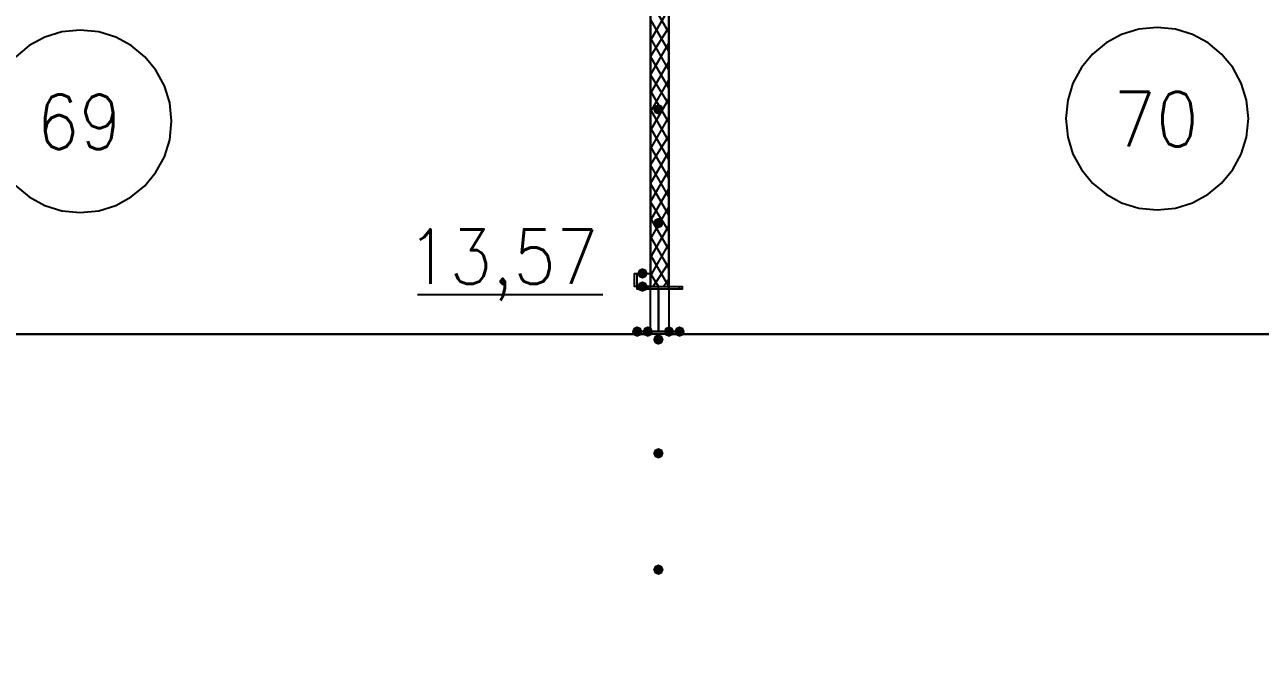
# Model space of a CAD drawing. Header units: millimetres. Extents: x 0 to 420, y 0 to 297.
# Drawn here: x 210.63 to 230.4, y 164.04 to 174.24 of the extents above; entities that cross this region are included whole.
import ezdxf

# ---------------------------------------------------------------- set-up
doc = ezdxf.new("R2010")
doc.units = ezdxf.units.MM
doc.layers.get('0').update_dxf_attribs({"linetype": 'CONTINUOUS'})
doc.styles.get("Standard").update_dxf_attribs({"font": 'STANDARD'})

msp = doc.modelspace()

# ---------------------------------------------------------------- hatches: boundary and pattern name
at = {"true_color": 0x000007}
for points in [[(220.853, 172.889333), (220.828129, 172.829537), (220.768333, 172.804667), (220.708538, 172.829537), (220.683667, 172.889333), (220.708537, 172.949129), (220.768333, 172.974), (220.828129, 172.949129)], [(220.853, 171.069), (220.828129, 171.009204), (220.768333, 170.984333), (220.708538, 171.009204), (220.683667, 171.069), (220.708537, 171.128796), (220.768333, 171.153667), (220.828129, 171.128796)], [(220.599, 170.264667), (220.574129, 170.204871), (220.514333, 170.18), (220.454537, 170.204871), (220.429667, 170.264667), (220.454537, 170.324462), (220.514333, 170.349333), (220.574129, 170.324463)], [(220.599, 170.053), (220.574129, 169.993204), (220.514333, 169.968333), (220.454537, 169.993204), (220.429667, 170.053), (220.454537, 170.112796), (220.514333, 170.137667), (220.574129, 170.112796)], [(220.514333, 169.333333), (220.489463, 169.273537), (220.429667, 169.248667), (220.369871, 169.273537), (220.345, 169.333333), (220.369871, 169.393129), (220.429667, 169.418), (220.489462, 169.393129)], [(220.683667, 169.333333), (220.658796, 169.273537), (220.599, 169.248667), (220.539204, 169.273537), (220.514333, 169.333333), (220.539204, 169.393129), (220.599, 169.418), (220.658796, 169.393129)], [(220.853, 169.206333), (220.828129, 169.146537), (220.768333, 169.121667), (220.708538, 169.146537), (220.683667, 169.206333), (220.708537, 169.266129), (220.768333, 169.291), (220.828129, 169.266129)], [(221.022333, 169.333333), (220.997462, 169.273537), (220.937667, 169.248667), (220.877871, 169.273537), (220.853, 169.333333), (220.877871, 169.393129), (220.937667, 169.418), (220.997462, 169.393129)], [(221.191667, 169.333333), (221.166796, 169.273537), (221.107, 169.248667), (221.047204, 169.273537), (221.022333, 169.333333), (221.047204, 169.393129), (221.107, 169.418), (221.166796, 169.393129)], [(220.853, 167.386), (220.828129, 167.326204), (220.768333, 167.301333), (220.708538, 167.326204), (220.683667, 167.386), (220.708537, 167.445796), (220.768333, 167.470667), (220.828129, 167.445796)], [(220.853, 165.523333), (220.828129, 165.463537), (220.768333, 165.438667), (220.708538, 165.463537), (220.683667, 165.523333), (220.708537, 165.583129), (220.768333, 165.608), (220.828129, 165.583129)]]:
    msp.add_hatch(color=0, dxfattribs=at).paths.add_polyline_path(points, flags=0)

# ---------------------------------------------------------------- linework, layer by layer
at = {"color": 0, "true_color": 0x0000ab}
for points in [[(203.538667, 169.291), (220.641333, 169.291), (220.641333, 175.979667), (203.538667, 175.979667)], [(238.548333, 169.291), (238.548333, 175.979667), (220.937667, 175.979667), (220.937667, 169.291)]]:
    msp.add_lwpolyline(points, close=True, dxfattribs=at)
at = {"color": 0, "true_color": 0x000007}
for points in [[(220.641333, 175.979667), (220.641333, 170.053), (220.937667, 170.053)], [(220.937667, 170.053), (220.937667, 175.979667)], [(220.937667, 174.117), (220.641333, 174.625)], [(220.641333, 173.99), (220.937667, 174.498)], [(220.937667, 173.820667), (220.641333, 174.328667)], [(220.641333, 173.736), (220.937667, 174.201667)], [(230.208667, 172.741167), (230.178995, 173.035508), (230.093893, 173.309659), (229.959236, 173.557746), (229.780896, 173.773896), (229.564746, 173.952236), (229.316659, 174.086893), (229.042508, 174.171995), (228.748167, 174.201667), (228.453825, 174.171995), (228.179674, 174.086893), (227.931587, 173.952236), (227.715437, 173.773896), (227.537097, 173.557746), (227.40244, 173.309659), (227.317339, 173.035508), (227.287667, 172.741167)], [(212.979, 172.698833), (212.949328, 172.993175), (212.864227, 173.267326), (212.72957, 173.515413), (212.55123, 173.731563), (212.33508, 173.909903), (212.086993, 174.04456), (211.812842, 174.129661), (211.5185, 174.159333), (211.224158, 174.129661), (210.950007, 174.04456), (210.70192, 173.909903), (210.48577, 173.731563), (210.30743, 173.515413), (210.172773, 173.267326), (210.087672, 172.993175), (210.058, 172.698833)], [(220.937667, 173.524333), (220.641333, 174.032333)], [(220.641333, 173.439667), (220.937667, 173.947667)], [(220.937667, 173.228), (220.641333, 173.736)], [(220.641333, 173.143333), (220.937667, 173.651333)], [(220.937667, 172.974), (220.641333, 173.439667)], [(220.641333, 172.847), (220.937667, 173.355)], [(220.937667, 172.677667), (220.641333, 173.185667)], [(220.641333, 172.550667), (220.937667, 173.058667)], [(220.937667, 172.381333), (220.641333, 172.889333)], [(210.058, 172.698833), (210.087672, 172.404492), (210.172773, 172.130341), (210.30743, 171.882254), (210.48577, 171.666104), (210.70192, 171.487764), (210.950007, 171.353107), (211.224158, 171.268005), (211.5185, 171.238333), (211.812842, 171.268005), (212.086993, 171.353107), (212.33508, 171.487764), (212.55123, 171.666104), (212.72957, 171.882254), (212.864227, 172.130341), (212.949328, 172.404492), (212.979, 172.698833)], [(220.641333, 172.254333), (220.937667, 172.762333)], [(220.937667, 172.085), (220.641333, 172.593)], [(227.287667, 172.741167), (227.317339, 172.446825), (227.40244, 172.172674), (227.537097, 171.924587), (227.715437, 171.708437), (227.931587, 171.530097), (228.179674, 171.39544), (228.453825, 171.310339), (228.748167, 171.280667), (229.042508, 171.310339), (229.316659, 171.39544), (229.564746, 171.530097), (229.780896, 171.708437), (229.959236, 171.924587), (230.093893, 172.172674), (230.178995, 172.446825), (230.208667, 172.741167)], [(220.641333, 172.000333), (220.937667, 172.466)], [(220.937667, 171.788667), (220.641333, 172.296667)], [(220.641333, 171.704), (220.937667, 172.212)], [(220.937667, 171.492333), (220.641333, 172.000333)], [(220.641333, 171.407667), (220.937667, 171.915667)], [(220.937667, 171.196), (220.641333, 171.704)], [(220.641333, 171.111333), (220.937667, 171.619333)], [(220.937667, 170.942), (220.641333, 171.407667)], [(220.641333, 170.815), (220.937667, 171.323)], [(220.937667, 170.645667), (220.641333, 171.153667)], [(220.641333, 170.518667), (220.937667, 171.026667)], [(220.937667, 170.349333), (220.641333, 170.857333)], [(220.641333, 170.222333), (220.937667, 170.730333)], [(220.937667, 170.053), (220.641333, 170.561)], [(220.683667, 170.053), (220.937667, 170.434)], [(220.768333, 170.053), (220.641333, 170.264667)], [(220.429667, 170.010667), (220.429667, 170.053)], [(220.599, 170.010667), (220.599, 170.053)], [(220.768333, 169.333333), (220.768333, 170.053)], [(220.853, 170.053), (220.937667, 170.18)], [(220.937667, 170.010667), (220.937667, 170.053)], [(221.107, 170.010667), (221.107, 170.053)], [(216.916, 169.926), (219.879333, 169.926)]]:
    msp.add_lwpolyline(points, dxfattribs=at)
for points in [[(220.641333, 170.053), (220.429667, 170.053), (220.429667, 170.264667), (220.641333, 170.264667), (220.641333, 170.053), (220.387333, 170.053), (220.387333, 170.264667), (220.641333, 170.264667)], [(221.149333, 169.333333), (220.429667, 169.333333), (220.768333, 169.333333), (220.768333, 170.010667), (220.429667, 170.010667), (220.429667, 170.053), (221.149333, 170.053), (221.149333, 170.010667), (220.768333, 170.010667), (220.768333, 169.333333)]]:
    msp.add_lwpolyline(points, close=True, dxfattribs=at)
at = {"color": 0, "true_color": 0x000008}
msp.add_lwpolyline([(238.548333, 158.453667), (238.548333, 169.291), (117.094, 169.291), (117.094, 158.453667)], close=True, dxfattribs=at)

# ---------------------------------------------------------------- texts
at = {"color": 0, "true_color": 0x000007, "char_height": 0.872032, "attachment_point": 1}
for s, insert, width in [('69', (210.82, 173.126367), 1.06581688), ('70', (228.049663, 173.168699), 1.06581688), ('13,57', (216.746667, 170.967369), 2.56764984)]:
    msp.add_mtext(s, dxfattribs=dict(at, insert=insert, width=width))

doc.saveas('drawing.dxf')
